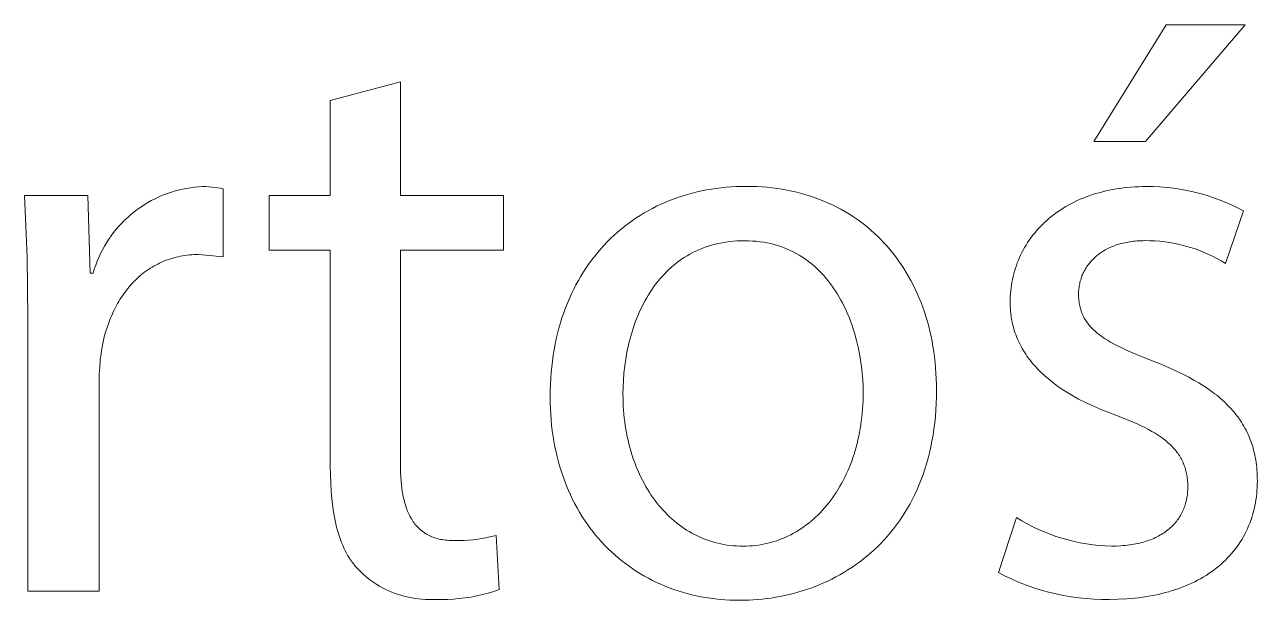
# Model space of a CAD drawing. Header units: millimetres. Extents: x 1422 to 6060, y -58 to 3182.
# Drawn here: x 4865 to 4935.1, y 19.3 to 51.9 of the extents above; entities that cross this region are included whole.
import ezdxf

# ---------------------------------------------------------------- set-up
doc = ezdxf.new("R2010")
doc.units = ezdxf.units.MM
doc.header["$MEASUREMENT"] = 0
doc.layers.add('Domyślny', color=7, linetype='Continuous', true_color=0x000000)

msp = doc.modelspace()

# ---------------------------------------------------------------- linework, layer by layer
at = {"layer": 'Domyślny', "color": 18, "lineweight": 15, "true_color": 0x000000}
for p, q in [((4925.76, 45.299), (4929.868, 51.939)), ((4934.362, 51.939), (4928.694, 45.299)), ((4929.868, 51.939), (4934.362, 51.939)), ((4882.361, 47.631), (4886.345, 48.696)), ((4886.345, 48.696), (4886.345, 42.241)), ((4882.361, 42.241), (4882.361, 47.631)), ((4928.694, 45.299), (4925.76, 45.299)), ((4874.881, 42.737), (4875.117, 42.751)), ((4875.117, 42.751), (4875.284, 42.747)), ((4875.284, 42.747), (4875.45, 42.738)), ((4905.144, 42.731), (4905.431, 42.747)), ((4905.431, 42.747), (4905.719, 42.757)), ((4905.719, 42.757), (4906.009, 42.76)), ((4906.009, 42.76), (4906.31, 42.756)), ((4906.31, 42.756), (4906.608, 42.746)), ((4906.608, 42.746), (4906.902, 42.729)), ((4928.309, 42.742), (4928.531, 42.748)), ((4928.531, 42.748), (4928.756, 42.751)), ((4928.756, 42.751), (4929.139, 42.746)), ((4929.139, 42.746), (4929.522, 42.729)), ((4865.137, 38.737), (4864.986, 42.241)), ((4864.986, 42.241), (4868.569, 42.241)), ((4868.569, 42.241), (4868.708, 37.84)), ((4872.187, 41.949), (4872.397, 42.057)), ((4872.397, 42.057), (4872.61, 42.158)), ((4872.61, 42.158), (4872.826, 42.251)), ((4872.826, 42.251), (4873.046, 42.336)), ((4873.046, 42.336), (4873.268, 42.414)), ((4873.268, 42.414), (4873.493, 42.484)), ((4873.493, 42.484), (4873.72, 42.546)), ((4873.72, 42.546), (4873.95, 42.6)), ((4873.95, 42.6), (4874.181, 42.647)), ((4874.181, 42.647), (4874.413, 42.685)), ((4874.413, 42.685), (4874.647, 42.715)), ((4874.647, 42.715), (4874.881, 42.737)), ((4875.45, 42.738), (4875.617, 42.723)), ((4875.617, 42.723), (4875.783, 42.703)), ((4875.783, 42.703), (4875.948, 42.678)), ((4875.948, 42.678), (4876.112, 42.648)), ((4876.112, 42.648), (4876.275, 42.612)), ((4876.275, 42.612), (4876.275, 38.766)), ((4878.886, 39.137), (4878.886, 42.241)), ((4878.886, 42.241), (4882.361, 42.241)), ((4886.345, 42.241), (4892.198, 42.241)), ((4892.198, 42.241), (4892.198, 39.137)), ((4901.648, 41.952), (4901.9, 42.049)), ((4901.9, 42.049), (4902.155, 42.139)), ((4902.155, 42.139), (4902.413, 42.224)), ((4902.413, 42.224), (4902.674, 42.303)), ((4902.674, 42.303), (4902.939, 42.375)), ((4902.939, 42.375), (4903.205, 42.441)), ((4903.205, 42.441), (4903.475, 42.502)), ((4903.475, 42.502), (4903.747, 42.555)), ((4903.747, 42.555), (4904.022, 42.603)), ((4904.022, 42.603), (4904.299, 42.645)), ((4904.299, 42.645), (4904.579, 42.68)), ((4904.579, 42.68), (4904.86, 42.708)), ((4904.86, 42.708), (4905.144, 42.731)), ((4906.902, 42.729), (4907.194, 42.706)), ((4907.194, 42.706), (4907.482, 42.675)), ((4907.482, 42.675), (4907.767, 42.638)), ((4907.767, 42.638), (4908.048, 42.595)), ((4908.048, 42.595), (4908.327, 42.545)), ((4908.327, 42.545), (4908.601, 42.488)), ((4908.601, 42.488), (4908.872, 42.426)), ((4908.872, 42.426), (4909.14, 42.357)), ((4909.14, 42.357), (4909.403, 42.281)), ((4909.403, 42.281), (4909.663, 42.2)), ((4909.663, 42.2), (4909.92, 42.112)), ((4909.92, 42.112), (4910.172, 42.019)), ((4924.984, 42.024), (4925.154, 42.096)), ((4925.154, 42.096), (4925.328, 42.164)), ((4925.328, 42.164), (4925.506, 42.228)), ((4925.506, 42.228), (4925.686, 42.29)), ((4925.686, 42.29), (4925.869, 42.347)), ((4925.869, 42.347), (4926.056, 42.401)), ((4926.056, 42.401), (4926.246, 42.452)), ((4926.246, 42.452), (4926.439, 42.498)), ((4926.439, 42.498), (4926.634, 42.541)), ((4926.634, 42.541), (4926.833, 42.58)), ((4926.833, 42.58), (4927.035, 42.616)), ((4927.035, 42.616), (4927.24, 42.647)), ((4927.24, 42.647), (4927.448, 42.674)), ((4927.448, 42.674), (4927.659, 42.697)), ((4927.659, 42.697), (4927.872, 42.716)), ((4927.872, 42.716), (4928.089, 42.731)), ((4928.089, 42.731), (4928.309, 42.742)), ((4929.522, 42.729), (4929.904, 42.698)), ((4929.904, 42.698), (4930.284, 42.655)), ((4930.284, 42.655), (4930.663, 42.6)), ((4930.663, 42.6), (4931.04, 42.531)), ((4931.04, 42.531), (4931.415, 42.45)), ((4931.415, 42.45), (4931.786, 42.356)), ((4931.786, 42.356), (4932.154, 42.25)), ((4932.154, 42.25), (4932.518, 42.132)), ((4932.518, 42.132), (4932.879, 42.001)), ((4871.203, 41.304), (4871.391, 41.447)), ((4871.391, 41.447), (4871.583, 41.583)), ((4871.583, 41.583), (4871.78, 41.712)), ((4871.78, 41.712), (4871.982, 41.834)), ((4871.982, 41.834), (4872.187, 41.949)), ((4900.205, 41.247), (4900.437, 41.379)), ((4900.437, 41.379), (4900.672, 41.506)), ((4900.672, 41.506), (4900.911, 41.626)), ((4900.911, 41.626), (4901.153, 41.741)), ((4901.153, 41.741), (4901.399, 41.849)), ((4901.399, 41.849), (4901.648, 41.952)), ((4910.172, 42.019), (4910.421, 41.919)), ((4910.421, 41.919), (4910.666, 41.813)), ((4910.666, 41.813), (4910.907, 41.702)), ((4910.907, 41.702), (4911.144, 41.584)), ((4911.144, 41.584), (4911.376, 41.461)), ((4911.376, 41.461), (4911.605, 41.332)), ((4923.736, 41.336), (4923.881, 41.432)), ((4923.881, 41.432), (4924.028, 41.526)), ((4924.028, 41.526), (4924.179, 41.617)), ((4924.179, 41.617), (4924.333, 41.705)), ((4924.333, 41.705), (4924.491, 41.789)), ((4924.491, 41.789), (4924.652, 41.871)), ((4924.652, 41.871), (4924.816, 41.949)), ((4924.816, 41.949), (4924.984, 42.024)), ((4932.879, 42.001), (4933.234, 41.859)), ((4933.234, 41.859), (4933.585, 41.704)), ((4934.269, 41.361), (4933.25, 38.38)), ((4933.585, 41.704), (4933.93, 41.538)), ((4933.93, 41.538), (4934.269, 41.361)), ((4870.345, 40.499), (4870.505, 40.672)), ((4870.505, 40.672), (4870.671, 40.839)), ((4870.671, 40.839), (4870.843, 41)), ((4870.843, 41), (4871.02, 41.155)), ((4871.02, 41.155), (4871.203, 41.304)), ((4899.104, 40.499), (4899.316, 40.66)), ((4899.316, 40.66), (4899.532, 40.815)), ((4899.532, 40.815), (4899.753, 40.965)), ((4899.753, 40.965), (4899.977, 41.109)), ((4899.977, 41.109), (4900.205, 41.247)), ((4911.605, 41.332), (4911.829, 41.198)), ((4911.829, 41.198), (4912.05, 41.058)), ((4912.05, 41.058), (4912.266, 40.912)), ((4912.266, 40.912), (4912.478, 40.761)), ((4912.478, 40.761), (4912.685, 40.604)), ((4922.824, 40.579), (4922.944, 40.695)), ((4922.944, 40.695), (4923.067, 40.809)), ((4923.067, 40.809), (4923.194, 40.92)), ((4923.194, 40.92), (4923.324, 41.028)), ((4923.324, 41.028), (4923.458, 41.133)), ((4923.458, 41.133), (4923.596, 41.236)), ((4923.596, 41.236), (4923.736, 41.336)), ((4869.767, 39.755), (4869.902, 39.949)), ((4869.902, 39.949), (4870.043, 40.137)), ((4870.043, 40.137), (4870.191, 40.321)), ((4870.191, 40.321), (4870.345, 40.499)), ((4898.297, 39.799), (4898.492, 39.982)), ((4898.492, 39.982), (4898.692, 40.16)), ((4898.692, 40.16), (4898.896, 40.332)), ((4898.896, 40.332), (4899.104, 40.499)), ((4912.685, 40.604), (4912.888, 40.442)), ((4912.888, 40.442), (4913.086, 40.275)), ((4913.086, 40.275), (4913.28, 40.102)), ((4913.28, 40.102), (4913.47, 39.925)), ((4922.182, 39.831), (4922.28, 39.962)), ((4922.28, 39.962), (4922.382, 40.09)), ((4922.382, 40.09), (4922.487, 40.216)), ((4922.487, 40.216), (4922.596, 40.339)), ((4922.596, 40.339), (4922.708, 40.46)), ((4922.708, 40.46), (4922.824, 40.579)), ((4869.404, 39.149), (4869.518, 39.355)), ((4869.518, 39.355), (4869.639, 39.558)), ((4869.639, 39.558), (4869.767, 39.755)), ((4897.738, 39.215), (4897.92, 39.415)), ((4897.92, 39.415), (4898.106, 39.61)), ((4898.106, 39.61), (4898.297, 39.799)), ((4903.669, 39.301), (4903.488, 39.233)), ((4903.854, 39.363), (4903.669, 39.301)), ((4904.043, 39.42), (4903.854, 39.363)), ((4904.235, 39.472), (4904.043, 39.42)), ((4904.432, 39.518), (4904.235, 39.472)), ((4904.632, 39.558), (4904.432, 39.518)), ((4904.836, 39.592), (4904.632, 39.558)), ((4905.044, 39.62), (4904.836, 39.592)), ((4905.256, 39.642), (4905.044, 39.62)), ((4905.472, 39.658), (4905.256, 39.642)), ((4905.692, 39.668), (4905.472, 39.658)), ((4905.916, 39.671), (4905.692, 39.668)), ((4906.14, 39.668), (4905.916, 39.671)), ((4906.361, 39.657), (4906.14, 39.668)), ((4906.577, 39.64), (4906.361, 39.657)), ((4906.788, 39.616), (4906.577, 39.64)), ((4906.996, 39.586), (4906.788, 39.616)), ((4907.199, 39.549), (4906.996, 39.586)), ((4907.398, 39.506), (4907.199, 39.549)), ((4907.593, 39.457), (4907.398, 39.506)), ((4907.784, 39.402), (4907.593, 39.457)), ((4907.971, 39.341), (4907.784, 39.402)), ((4908.154, 39.274), (4907.971, 39.341)), ((4908.332, 39.202), (4908.154, 39.274)), ((4913.47, 39.925), (4913.654, 39.742)), ((4913.654, 39.742), (4913.834, 39.554)), ((4913.834, 39.554), (4914.01, 39.361)), ((4914.01, 39.361), (4914.18, 39.162)), ((4921.749, 39.146), (4921.828, 39.287)), ((4921.828, 39.287), (4921.911, 39.426)), ((4921.911, 39.426), (4921.998, 39.563)), ((4921.998, 39.563), (4922.088, 39.698)), ((4922.088, 39.698), (4922.182, 39.831)), ((4926.642, 39.268), (4926.564, 39.231)), ((4926.722, 39.305), (4926.642, 39.268)), ((4926.804, 39.34), (4926.722, 39.305)), ((4926.887, 39.373), (4926.804, 39.34)), ((4926.972, 39.404), (4926.887, 39.373)), ((4927.058, 39.435), (4926.972, 39.404)), ((4927.147, 39.463), (4927.058, 39.435)), ((4927.236, 39.49), (4927.147, 39.463)), ((4927.328, 39.515), (4927.236, 39.49)), ((4927.421, 39.538), (4927.328, 39.515)), ((4927.516, 39.56), (4927.421, 39.538)), ((4927.612, 39.58), (4927.516, 39.56)), ((4927.71, 39.598), (4927.612, 39.58)), ((4927.81, 39.615), (4927.71, 39.598)), ((4927.911, 39.629), (4927.81, 39.615)), ((4928.014, 39.642), (4927.911, 39.629)), ((4928.118, 39.653), (4928.014, 39.642)), ((4928.224, 39.662), (4928.118, 39.653)), ((4928.332, 39.668), (4928.224, 39.662)), ((4928.441, 39.673), (4928.332, 39.668)), ((4928.551, 39.676), (4928.441, 39.673)), ((4928.663, 39.678), (4928.551, 39.676)), ((4928.948, 39.674), (4928.663, 39.678)), ((4929.231, 39.662), (4928.948, 39.674)), ((4929.515, 39.64), (4929.231, 39.662)), ((4929.797, 39.609), (4929.515, 39.64)), ((4930.078, 39.568), (4929.797, 39.609)), ((4930.358, 39.518), (4930.078, 39.568)), ((4930.636, 39.459), (4930.358, 39.518)), ((4930.912, 39.391), (4930.636, 39.459)), ((4931.185, 39.314), (4930.912, 39.391)), ((4931.456, 39.227), (4931.185, 39.314)), ((4865.171, 35.23), (4865.137, 38.737)), ((4869.107, 38.508), (4869.199, 38.725)), ((4869.199, 38.725), (4869.298, 38.939)), ((4869.298, 38.939), (4869.404, 39.149)), ((4872.998, 38.55), (4872.884, 38.504)), ((4873.114, 38.592), (4872.998, 38.55)), ((4873.231, 38.633), (4873.114, 38.592)), ((4873.35, 38.67), (4873.231, 38.633)), ((4873.47, 38.705), (4873.35, 38.67)), ((4873.592, 38.736), (4873.47, 38.705)), ((4873.715, 38.765), (4873.592, 38.736)), ((4873.839, 38.791), (4873.715, 38.765)), ((4873.965, 38.814), (4873.839, 38.791)), ((4874.093, 38.834), (4873.965, 38.814)), ((4874.221, 38.851), (4874.093, 38.834)), ((4874.351, 38.865), (4874.221, 38.851)), ((4874.483, 38.876), (4874.351, 38.865)), ((4874.616, 38.884), (4874.483, 38.876)), ((4874.75, 38.888), (4874.616, 38.884)), ((4874.885, 38.89), (4874.75, 38.888)), ((4876.275, 38.766), (4874.885, 38.89)), ((4882.361, 39.137), (4878.886, 39.137)), ((4882.361, 26.875), (4882.361, 39.137)), ((4892.198, 39.137), (4886.345, 39.137)), ((4886.345, 39.137), (4886.345, 27.014)), ((4897.059, 38.36), (4897.222, 38.582)), ((4897.222, 38.582), (4897.389, 38.798)), ((4897.389, 38.798), (4897.561, 39.009)), ((4897.561, 39.009), (4897.738, 39.215)), ((4902.327, 38.617), (4902.176, 38.51)), ((4902.482, 38.719), (4902.327, 38.617)), ((4902.64, 38.817), (4902.482, 38.719)), ((4902.802, 38.91), (4902.64, 38.817)), ((4902.968, 38.998), (4902.802, 38.91)), ((4903.138, 39.081), (4902.968, 38.998)), ((4903.311, 39.16), (4903.138, 39.081)), ((4903.488, 39.233), (4903.311, 39.16)), ((4908.507, 39.124), (4908.332, 39.202)), ((4908.678, 39.041), (4908.507, 39.124)), ((4908.844, 38.952), (4908.678, 39.041)), ((4909.007, 38.859), (4908.844, 38.952)), ((4909.166, 38.761), (4909.007, 38.859)), ((4909.321, 38.658), (4909.166, 38.761)), ((4909.472, 38.55), (4909.321, 38.658)), ((4909.62, 38.438), (4909.472, 38.55)), ((4914.18, 39.162), (4914.346, 38.96)), ((4914.346, 38.96), (4914.507, 38.752)), ((4914.507, 38.752), (4914.663, 38.539)), ((4914.663, 38.539), (4914.814, 38.322)), ((4921.412, 38.413), (4921.472, 38.563)), ((4921.472, 38.563), (4921.535, 38.711)), ((4921.535, 38.711), (4921.603, 38.858)), ((4921.603, 38.858), (4921.674, 39.003)), ((4921.674, 39.003), (4921.749, 39.146)), ((4925.65, 38.559), (4925.598, 38.502)), ((4925.704, 38.615), (4925.65, 38.559)), ((4925.759, 38.67), (4925.704, 38.615)), ((4925.817, 38.723), (4925.759, 38.67)), ((4925.876, 38.776), (4925.817, 38.723)), ((4925.937, 38.827), (4925.876, 38.776)), ((4926, 38.877), (4925.937, 38.827)), ((4926.064, 38.926), (4926, 38.877)), ((4926.13, 38.974), (4926.064, 38.926)), ((4926.198, 39.02), (4926.13, 38.974)), ((4926.268, 39.065), (4926.198, 39.02)), ((4926.339, 39.108), (4926.268, 39.065)), ((4926.413, 39.151), (4926.339, 39.108)), ((4926.487, 39.191), (4926.413, 39.151)), ((4926.564, 39.231), (4926.487, 39.191)), ((4931.723, 39.132), (4931.456, 39.227)), ((4931.988, 39.028), (4931.723, 39.132)), ((4932.248, 38.915), (4931.988, 39.028)), ((4932.505, 38.794), (4932.248, 38.915)), ((4932.758, 38.664), (4932.505, 38.794)), ((4933.006, 38.526), (4932.758, 38.664)), ((4868.708, 37.84), (4868.878, 37.84)), ((4868.878, 37.84), (4868.946, 38.065)), ((4868.946, 38.065), (4869.023, 38.288)), ((4869.023, 38.288), (4869.107, 38.508)), ((4871.825, 37.902), (4871.728, 37.828)), ((4871.924, 37.974), (4871.825, 37.902)), ((4872.024, 38.043), (4871.924, 37.974)), ((4872.126, 38.11), (4872.024, 38.043)), ((4872.23, 38.174), (4872.126, 38.11)), ((4872.335, 38.235), (4872.23, 38.174)), ((4872.442, 38.294), (4872.335, 38.235)), ((4872.55, 38.351), (4872.442, 38.294)), ((4872.66, 38.404), (4872.55, 38.351)), ((4872.771, 38.455), (4872.66, 38.404)), ((4872.884, 38.504), (4872.771, 38.455)), ((4896.603, 37.663), (4896.75, 37.901)), ((4896.75, 37.901), (4896.902, 38.133)), ((4896.902, 38.133), (4897.059, 38.36)), ((4901.477, 37.912), (4901.348, 37.78)), ((4901.61, 38.039), (4901.477, 37.912)), ((4901.746, 38.163), (4901.61, 38.039)), ((4901.886, 38.283), (4901.746, 38.163)), ((4902.029, 38.398), (4901.886, 38.283)), ((4902.176, 38.51), (4902.029, 38.398)), ((4909.763, 38.321), (4909.62, 38.438)), ((4909.903, 38.2), (4909.763, 38.321)), ((4910.038, 38.075), (4909.903, 38.2)), ((4910.171, 37.946), (4910.038, 38.075)), ((4910.299, 37.814), (4910.171, 37.946)), ((4914.814, 38.322), (4914.96, 38.1)), ((4914.96, 38.1), (4915.1, 37.873)), ((4915.1, 37.873), (4915.236, 37.642)), ((4921.214, 37.795), (4921.257, 37.952)), ((4921.257, 37.952), (4921.305, 38.107)), ((4921.305, 38.107), (4921.357, 38.261)), ((4921.357, 38.261), (4921.412, 38.413)), ((4925.177, 37.875), (4925.145, 37.808)), ((4925.211, 37.942), (4925.177, 37.875)), ((4925.247, 38.008), (4925.211, 37.942)), ((4925.284, 38.073), (4925.247, 38.008)), ((4925.323, 38.137), (4925.284, 38.073)), ((4925.365, 38.2), (4925.323, 38.137)), ((4925.408, 38.263), (4925.365, 38.2)), ((4925.452, 38.324), (4925.408, 38.263)), ((4925.499, 38.384), (4925.452, 38.324)), ((4925.548, 38.444), (4925.499, 38.384)), ((4925.598, 38.502), (4925.548, 38.444)), ((4933.25, 38.38), (4933.006, 38.526)), ((4871.011, 37.152), (4870.929, 37.058)), ((4871.095, 37.245), (4871.011, 37.152)), ((4871.18, 37.335), (4871.095, 37.245)), ((4871.268, 37.423), (4871.18, 37.335)), ((4871.356, 37.509), (4871.268, 37.423)), ((4871.447, 37.592), (4871.356, 37.509)), ((4871.539, 37.673), (4871.447, 37.592)), ((4871.633, 37.752), (4871.539, 37.673)), ((4871.728, 37.828), (4871.633, 37.752)), ((4896.195, 36.919), (4896.325, 37.172)), ((4896.325, 37.172), (4896.461, 37.42)), ((4896.461, 37.42), (4896.603, 37.663)), ((4900.868, 37.217), (4900.757, 37.067)), ((4900.983, 37.363), (4900.868, 37.217)), ((4901.101, 37.505), (4900.983, 37.363)), ((4901.223, 37.644), (4901.101, 37.505)), ((4901.348, 37.78), (4901.223, 37.644)), ((4910.424, 37.677), (4910.299, 37.814)), ((4910.545, 37.537), (4910.424, 37.677)), ((4910.662, 37.393), (4910.545, 37.537)), ((4910.776, 37.247), (4910.662, 37.393)), ((4910.886, 37.097), (4910.776, 37.247)), ((4915.236, 37.642), (4915.367, 37.406)), ((4915.367, 37.406), (4915.492, 37.166)), ((4915.492, 37.166), (4915.612, 36.921)), ((4921.057, 36.991), (4921.08, 37.154)), ((4921.08, 37.154), (4921.107, 37.316)), ((4921.107, 37.316), (4921.139, 37.477)), ((4921.139, 37.477), (4921.174, 37.637)), ((4921.174, 37.637), (4921.214, 37.795)), ((4924.944, 37.167), (4924.931, 37.092)), ((4924.958, 37.24), (4924.944, 37.167)), ((4924.975, 37.314), (4924.958, 37.24)), ((4924.994, 37.386), (4924.975, 37.314)), ((4925.014, 37.458), (4924.994, 37.386)), ((4925.037, 37.53), (4925.014, 37.458)), ((4925.061, 37.6), (4925.037, 37.53)), ((4925.087, 37.67), (4925.061, 37.6)), ((4925.115, 37.739), (4925.087, 37.67)), ((4925.145, 37.808), (4925.115, 37.739)), ((4870.475, 36.446), (4870.405, 36.337)), ((4870.546, 36.553), (4870.475, 36.446)), ((4870.619, 36.658), (4870.546, 36.553)), ((4870.694, 36.761), (4870.619, 36.658)), ((4870.771, 36.862), (4870.694, 36.761)), ((4870.849, 36.961), (4870.771, 36.862)), ((4870.929, 37.058), (4870.849, 36.961)), ((4895.95, 36.397), (4896.069, 36.66)), ((4896.069, 36.66), (4896.195, 36.919)), ((4900.349, 36.439), (4900.255, 36.274)), ((4900.446, 36.6), (4900.349, 36.439)), ((4900.546, 36.759), (4900.446, 36.6)), ((4900.65, 36.915), (4900.546, 36.759)), ((4900.757, 37.067), (4900.65, 36.915)), ((4910.992, 36.943), (4910.886, 37.097)), ((4911.095, 36.787), (4910.992, 36.943)), ((4911.195, 36.629), (4911.095, 36.787)), ((4911.29, 36.467), (4911.195, 36.629)), ((4911.383, 36.303), (4911.29, 36.467)), ((4915.612, 36.921), (4915.726, 36.672)), ((4915.726, 36.672), (4915.835, 36.419)), ((4921.006, 36.325), (4921.012, 36.493)), ((4921.012, 36.493), (4921.023, 36.66)), ((4921.023, 36.66), (4921.038, 36.826)), ((4921.038, 36.826), (4921.057, 36.991)), ((4924.896, 36.713), (4924.895, 36.635)), ((4924.895, 36.635), (4924.896, 36.548)), ((4924.899, 36.789), (4924.896, 36.713)), ((4924.896, 36.548), (4924.899, 36.463)), ((4924.904, 36.866), (4924.899, 36.789)), ((4924.899, 36.463), (4924.904, 36.379)), ((4924.911, 36.942), (4924.904, 36.866)), ((4924.92, 37.017), (4924.911, 36.942)), ((4924.931, 37.092), (4924.92, 37.017)), ((4870.086, 35.763), (4870.027, 35.642)), ((4870.146, 35.881), (4870.086, 35.763)), ((4870.208, 35.998), (4870.146, 35.881)), ((4870.272, 36.113), (4870.208, 35.998)), ((4870.338, 36.226), (4870.272, 36.113)), ((4870.405, 36.337), (4870.338, 36.226)), ((4895.626, 35.575), (4895.728, 35.854)), ((4895.728, 35.854), (4895.836, 36.128)), ((4895.836, 36.128), (4895.95, 36.397)), ((4899.996, 35.765), (4899.916, 35.59)), ((4900.079, 35.937), (4899.996, 35.765)), ((4900.165, 36.107), (4900.079, 35.937)), ((4900.255, 36.274), (4900.165, 36.107)), ((4911.472, 36.137), (4911.383, 36.303)), ((4911.557, 35.968), (4911.472, 36.137)), ((4911.639, 35.797), (4911.557, 35.968)), ((4911.718, 35.625), (4911.639, 35.797)), ((4915.835, 36.419), (4915.939, 36.161)), ((4915.939, 36.161), (4916.037, 35.9)), ((4916.037, 35.9), (4916.13, 35.634)), ((4921.004, 36.157), (4921.006, 36.325)), ((4921.005, 36.031), (4921.004, 36.157)), ((4921.009, 35.906), (4921.005, 36.031)), ((4921.016, 35.782), (4921.009, 35.906)), ((4921.026, 35.658), (4921.016, 35.782)), ((4924.904, 36.379), (4924.911, 36.297)), ((4924.911, 36.297), (4924.92, 36.216)), ((4924.92, 36.216), (4924.931, 36.136)), ((4924.931, 36.136), (4924.944, 36.058)), ((4924.944, 36.058), (4924.959, 35.98)), ((4924.959, 35.98), (4924.977, 35.905)), ((4924.977, 35.905), (4924.996, 35.83)), ((4924.996, 35.83), (4925.017, 35.757)), ((4925.017, 35.757), (4925.04, 35.685)), ((4865.171, 19.772), (4865.171, 35.23)), ((4869.813, 35.143), (4869.765, 35.015)), ((4869.864, 35.271), (4869.813, 35.143)), ((4869.916, 35.396), (4869.864, 35.271)), ((4869.971, 35.52), (4869.916, 35.396)), ((4870.027, 35.642), (4869.971, 35.52)), ((4895.44, 35.002), (4895.53, 35.291)), ((4895.53, 35.291), (4895.626, 35.575)), ((4899.698, 35.053), (4899.632, 34.87)), ((4899.767, 35.234), (4899.698, 35.053)), ((4899.84, 35.414), (4899.767, 35.234)), ((4899.916, 35.59), (4899.84, 35.414)), ((4911.793, 35.45), (4911.718, 35.625)), ((4911.865, 35.274), (4911.793, 35.45)), ((4911.934, 35.096), (4911.865, 35.274)), ((4911.999, 34.917), (4911.934, 35.096)), ((4916.13, 35.634), (4916.217, 35.364)), ((4916.217, 35.364), (4916.299, 35.09)), ((4916.299, 35.09), (4916.374, 34.812)), ((4921.039, 35.535), (4921.026, 35.658)), ((4921.054, 35.413), (4921.039, 35.535)), ((4921.072, 35.291), (4921.054, 35.413)), ((4921.093, 35.171), (4921.072, 35.291)), ((4921.117, 35.05), (4921.093, 35.171)), ((4921.144, 34.931), (4921.117, 35.05)), ((4925.04, 35.685), (4925.065, 35.614)), ((4925.065, 35.614), (4925.093, 35.544)), ((4925.093, 35.544), (4925.122, 35.475)), ((4925.122, 35.475), (4925.153, 35.407)), ((4925.153, 35.407), (4925.187, 35.341)), ((4925.187, 35.341), (4925.222, 35.275)), ((4925.222, 35.275), (4925.26, 35.21)), ((4925.26, 35.21), (4925.3, 35.147)), ((4925.3, 35.147), (4925.341, 35.084)), ((4925.341, 35.084), (4925.385, 35.022)), ((4869.589, 34.483), (4869.514, 34.207)), ((4869.673, 34.752), (4869.589, 34.483)), ((4869.765, 35.015), (4869.673, 34.752)), ((4895.207, 34.106), (4895.278, 34.41)), ((4895.278, 34.41), (4895.356, 34.709)), ((4895.356, 34.709), (4895.44, 35.002)), ((4899.51, 34.499), (4899.454, 34.31)), ((4899.569, 34.685), (4899.51, 34.499)), ((4899.632, 34.87), (4899.569, 34.685)), ((4912.061, 34.736), (4911.999, 34.917)), ((4912.12, 34.554), (4912.061, 34.736)), ((4912.175, 34.372), (4912.12, 34.554)), ((4912.277, 34.003), (4912.175, 34.372)), ((4916.374, 34.812), (4916.444, 34.531)), ((4916.444, 34.531), (4916.508, 34.245)), ((4921.173, 34.813), (4921.144, 34.931)), ((4921.206, 34.695), (4921.173, 34.813)), ((4921.241, 34.578), (4921.206, 34.695)), ((4921.279, 34.461), (4921.241, 34.578)), ((4921.32, 34.346), (4921.279, 34.461)), ((4921.364, 34.231), (4921.32, 34.346)), ((4925.385, 35.022), (4925.431, 34.961)), ((4925.431, 34.961), (4925.479, 34.9)), ((4925.479, 34.9), (4925.529, 34.841)), ((4925.529, 34.841), (4925.582, 34.782)), ((4925.582, 34.782), (4925.636, 34.724)), ((4925.636, 34.724), (4925.693, 34.667)), ((4925.693, 34.667), (4925.751, 34.61)), ((4925.751, 34.61), (4925.812, 34.554)), ((4925.812, 34.554), (4925.875, 34.499)), ((4925.875, 34.499), (4925.94, 34.444)), ((4925.94, 34.444), (4926.007, 34.39)), ((4926.007, 34.39), (4926.076, 34.336)), ((4926.076, 34.336), (4926.148, 34.283)), ((4869.387, 33.639), (4869.332, 33.262)), ((4869.447, 33.926), (4869.387, 33.639)), ((4869.514, 34.207), (4869.447, 33.926)), ((4895.083, 33.484), (4895.142, 33.798)), ((4895.142, 33.798), (4895.207, 34.106)), ((4899.306, 33.737), (4899.223, 33.348)), ((4899.352, 33.929), (4899.306, 33.737)), ((4899.401, 34.121), (4899.352, 33.929)), ((4899.454, 34.31), (4899.401, 34.121)), ((4912.366, 33.632), (4912.277, 34.003)), ((4916.508, 34.245), (4916.567, 33.956)), ((4916.567, 33.956), (4916.619, 33.663)), ((4916.619, 33.663), (4916.665, 33.367)), ((4921.41, 34.117), (4921.364, 34.231)), ((4921.46, 34.003), (4921.41, 34.117)), ((4921.512, 33.891), (4921.46, 34.003)), ((4921.568, 33.779), (4921.512, 33.891)), ((4921.626, 33.669), (4921.568, 33.779)), ((4921.687, 33.559), (4921.626, 33.669)), ((4926.148, 34.283), (4926.221, 34.231)), ((4926.221, 34.231), (4926.375, 34.126)), ((4926.375, 34.126), (4926.537, 34.024)), ((4926.537, 34.024), (4926.708, 33.922)), ((4926.708, 33.922), (4926.888, 33.822)), ((4926.888, 33.822), (4927.076, 33.722)), ((4927.076, 33.722), (4927.273, 33.623)), ((4869.332, 33.262), (4869.287, 32.883)), ((4894.986, 32.843), (4895.031, 33.166)), ((4895.031, 33.166), (4895.083, 33.484)), ((4899.154, 32.955), (4899.097, 32.56)), ((4899.223, 33.348), (4899.154, 32.955)), ((4912.442, 33.26), (4912.366, 33.632)), ((4912.506, 32.887), (4912.442, 33.26)), ((4916.665, 33.367), (4916.706, 33.066)), ((4916.706, 33.066), (4916.74, 32.763)), ((4921.751, 33.45), (4921.687, 33.559)), ((4921.818, 33.341), (4921.751, 33.45)), ((4921.888, 33.234), (4921.818, 33.341)), ((4921.961, 33.127), (4921.888, 33.234)), ((4922.037, 33.021), (4921.961, 33.127)), ((4922.115, 32.917), (4922.037, 33.021)), ((4927.273, 33.623), (4927.694, 33.426)), ((4927.694, 33.426), (4928.151, 33.227)), ((4928.151, 33.227), (4929.173, 32.821)), ((4869.253, 32.502), (4869.23, 32.121)), ((4869.287, 32.883), (4869.253, 32.502)), ((4894.916, 32.183), (4894.948, 32.516)), ((4894.948, 32.516), (4894.986, 32.843)), ((4899.097, 32.56), (4899.054, 32.161)), ((4912.558, 32.515), (4912.506, 32.887)), ((4912.598, 32.145), (4912.558, 32.515)), ((4916.74, 32.763), (4916.768, 32.456)), ((4916.768, 32.456), (4916.79, 32.145)), ((4922.197, 32.813), (4922.115, 32.917)), ((4922.281, 32.71), (4922.197, 32.813)), ((4922.369, 32.607), (4922.281, 32.71)), ((4922.459, 32.506), (4922.369, 32.607)), ((4922.553, 32.406), (4922.459, 32.506)), ((4922.649, 32.306), (4922.553, 32.406)), ((4922.748, 32.208), (4922.649, 32.306)), ((4929.173, 32.821), (4929.532, 32.679)), ((4929.532, 32.679), (4929.88, 32.535)), ((4929.88, 32.535), (4930.217, 32.387)), ((4930.217, 32.387), (4930.543, 32.236)), ((4930.543, 32.236), (4930.858, 32.082)), ((4869.23, 32.121), (4869.218, 31.74)), ((4869.218, 31.74), (4869.218, 19.772)), ((4894.873, 31.504), (4894.891, 31.846)), ((4894.891, 31.846), (4894.916, 32.183)), ((4899.022, 31.762), (4899.004, 31.362)), ((4899.054, 32.161), (4899.022, 31.762)), ((4912.627, 31.777), (4912.598, 32.145)), ((4912.644, 31.413), (4912.627, 31.777)), ((4916.79, 32.145), (4916.806, 31.831)), ((4916.806, 31.831), (4916.816, 31.514)), ((4922.851, 32.11), (4922.748, 32.208)), ((4922.956, 32.014), (4922.851, 32.11)), ((4923.064, 31.918), (4922.956, 32.014)), ((4923.176, 31.824), (4923.064, 31.918)), ((4923.29, 31.73), (4923.176, 31.824)), ((4923.407, 31.637), (4923.29, 31.73)), ((4923.528, 31.545), (4923.407, 31.637)), ((4923.777, 31.365), (4923.528, 31.545)), ((4930.858, 32.082), (4931.161, 31.925)), ((4931.161, 31.925), (4931.453, 31.764)), ((4931.453, 31.764), (4931.734, 31.599)), ((4931.734, 31.599), (4932.004, 31.43)), ((4894.859, 30.807), (4894.863, 31.158)), ((4894.863, 31.158), (4894.873, 31.504)), ((4899.004, 31.362), (4898.998, 30.962)), ((4898.998, 30.962), (4899, 30.732)), ((4912.649, 31.054), (4912.644, 31.413)), ((4912.647, 30.818), (4912.649, 31.054)), ((4916.819, 31.193), (4916.815, 30.807)), ((4916.816, 31.514), (4916.819, 31.193)), ((4924.039, 31.188), (4923.777, 31.365)), ((4924.313, 31.016), (4924.039, 31.188)), ((4924.6, 30.848), (4924.313, 31.016)), ((4924.898, 30.684), (4924.6, 30.848)), ((4932.004, 31.43), (4932.262, 31.257)), ((4932.262, 31.257), (4932.509, 31.079)), ((4932.509, 31.079), (4932.628, 30.989)), ((4932.628, 30.989), (4932.745, 30.897)), ((4932.745, 30.897), (4932.859, 30.804)), ((4894.862, 30.477), (4894.859, 30.807)), ((4894.873, 30.15), (4894.862, 30.477)), ((4894.89, 29.828), (4894.873, 30.15)), ((4899, 30.732), (4899.006, 30.505)), ((4899.006, 30.505), (4899.016, 30.279)), ((4899.016, 30.279), (4899.03, 30.055)), ((4912.615, 30.121), (4912.63, 30.351)), ((4912.63, 30.351), (4912.641, 30.584)), ((4912.641, 30.584), (4912.647, 30.818)), ((4916.802, 30.428), (4916.781, 30.056)), ((4916.815, 30.807), (4916.802, 30.428)), ((4925.209, 30.525), (4924.898, 30.684)), ((4925.532, 30.37), (4925.209, 30.525)), ((4925.868, 30.219), (4925.532, 30.37)), ((4926.216, 30.073), (4925.868, 30.219)), ((4932.859, 30.804), (4932.969, 30.71)), ((4932.969, 30.71), (4933.077, 30.615)), ((4933.077, 30.615), (4933.182, 30.519)), ((4933.182, 30.519), (4933.285, 30.421)), ((4933.285, 30.421), (4933.384, 30.322)), ((4933.384, 30.322), (4933.481, 30.222)), ((4933.481, 30.222), (4933.574, 30.12)), ((4894.913, 29.509), (4894.89, 29.828)), ((4894.943, 29.195), (4894.913, 29.509)), ((4899.03, 30.055), (4899.049, 29.834)), ((4899.049, 29.834), (4899.071, 29.614)), ((4899.071, 29.614), (4899.097, 29.396)), ((4912.515, 29.225), (4912.546, 29.446)), ((4912.546, 29.446), (4912.573, 29.668)), ((4912.573, 29.668), (4912.596, 29.894)), ((4912.596, 29.894), (4912.615, 30.121)), ((4916.753, 29.69), (4916.716, 29.331)), ((4916.781, 30.056), (4916.753, 29.69)), ((4926.576, 29.931), (4926.216, 30.073)), ((4926.949, 29.794), (4926.576, 29.931)), ((4927.492, 29.586), (4926.949, 29.794)), ((4927.992, 29.377), (4927.492, 29.586)), ((4933.574, 30.12), (4933.665, 30.017)), ((4933.665, 30.017), (4933.753, 29.913)), ((4933.753, 29.913), (4933.838, 29.807)), ((4933.838, 29.807), (4933.921, 29.7)), ((4933.921, 29.7), (4934, 29.592)), ((4934, 29.592), (4934.077, 29.482)), ((4934.077, 29.482), (4934.15, 29.37)), ((4894.98, 28.884), (4894.943, 29.195)), ((4895.023, 28.578), (4894.98, 28.884)), ((4899.097, 29.396), (4899.127, 29.181)), ((4899.127, 29.181), (4899.161, 28.967)), ((4899.161, 28.967), (4899.198, 28.756)), ((4899.198, 28.756), (4899.24, 28.548)), ((4912.399, 28.578), (4912.442, 28.791)), ((4912.442, 28.791), (4912.481, 29.007)), ((4912.481, 29.007), (4912.515, 29.225)), ((4916.672, 28.979), (4916.62, 28.634)), ((4916.716, 29.331), (4916.672, 28.979)), ((4928.227, 29.273), (4927.992, 29.377)), ((4928.451, 29.167), (4928.227, 29.273)), ((4928.665, 29.061), (4928.451, 29.167)), ((4928.869, 28.954), (4928.665, 29.061)), ((4929.063, 28.846), (4928.869, 28.954)), ((4929.247, 28.737), (4929.063, 28.846)), ((4929.422, 28.626), (4929.247, 28.737)), ((4934.15, 29.37), (4934.221, 29.257)), ((4934.221, 29.257), (4934.289, 29.143)), ((4934.289, 29.143), (4934.354, 29.027)), ((4934.354, 29.027), (4934.417, 28.909)), ((4934.417, 28.909), (4934.476, 28.79)), ((4934.476, 28.79), (4934.533, 28.669)), ((4895.073, 28.276), (4895.023, 28.578)), ((4895.128, 27.978), (4895.073, 28.276)), ((4899.24, 28.548), (4899.285, 28.341)), ((4899.285, 28.341), (4899.334, 28.137)), ((4899.334, 28.137), (4899.386, 27.936)), ((4912.249, 27.955), (4912.303, 28.16)), ((4912.303, 28.16), (4912.353, 28.368)), ((4912.353, 28.368), (4912.399, 28.578)), ((4916.561, 28.295), (4916.494, 27.963)), ((4916.62, 28.634), (4916.561, 28.295)), ((4929.587, 28.514), (4929.422, 28.626)), ((4929.666, 28.457), (4929.587, 28.514)), ((4929.743, 28.4), (4929.666, 28.457)), ((4929.817, 28.342), (4929.743, 28.4)), ((4929.89, 28.284), (4929.817, 28.342)), ((4929.959, 28.225), (4929.89, 28.284)), ((4930.027, 28.166), (4929.959, 28.225)), ((4930.092, 28.106), (4930.027, 28.166)), ((4930.156, 28.045), (4930.092, 28.106)), ((4930.217, 27.984), (4930.156, 28.045)), ((4934.533, 28.669), (4934.586, 28.547)), ((4934.586, 28.547), (4934.637, 28.423)), ((4934.637, 28.423), (4934.685, 28.297)), ((4934.685, 28.297), (4934.73, 28.17)), ((4934.73, 28.17), (4934.772, 28.041)), ((4934.772, 28.041), (4934.811, 27.91)), ((4895.19, 27.684), (4895.128, 27.978)), ((4895.258, 27.394), (4895.19, 27.684)), ((4895.332, 27.109), (4895.258, 27.394)), ((4899.386, 27.936), (4899.442, 27.737)), ((4899.442, 27.737), (4899.502, 27.541)), ((4899.502, 27.541), (4899.565, 27.347)), ((4899.565, 27.347), (4899.631, 27.157)), ((4911.997, 27.164), (4912.065, 27.358)), ((4912.065, 27.358), (4912.13, 27.554)), ((4912.13, 27.554), (4912.191, 27.753)), ((4912.191, 27.753), (4912.249, 27.955)), ((4916.42, 27.637), (4916.339, 27.319)), ((4916.494, 27.963), (4916.42, 27.637)), ((4930.275, 27.922), (4930.217, 27.984)), ((4930.332, 27.86), (4930.275, 27.922)), ((4930.386, 27.797), (4930.332, 27.86)), ((4930.439, 27.733), (4930.386, 27.797)), ((4930.489, 27.669), (4930.439, 27.733)), ((4930.537, 27.603), (4930.489, 27.669)), ((4930.583, 27.537), (4930.537, 27.603)), ((4930.627, 27.471), (4930.583, 27.537)), ((4930.669, 27.403), (4930.627, 27.471)), ((4930.709, 27.335), (4930.669, 27.403)), ((4930.746, 27.265), (4930.709, 27.335)), ((4934.811, 27.91), (4934.847, 27.777)), ((4934.847, 27.777), (4934.881, 27.643)), ((4934.881, 27.643), (4934.911, 27.507)), ((4934.911, 27.507), (4934.939, 27.369)), ((4934.939, 27.369), (4934.964, 27.229)), ((4882.366, 26.388), (4882.361, 26.875)), ((4886.345, 27.014), (4886.348, 26.757)), ((4886.348, 26.757), (4886.355, 26.507)), ((4895.412, 26.828), (4895.332, 27.109)), ((4895.498, 26.552), (4895.412, 26.828)), ((4899.631, 27.157), (4899.702, 26.968)), ((4899.702, 26.968), (4899.775, 26.783)), ((4899.775, 26.783), (4899.852, 26.601)), ((4911.771, 26.602), (4911.85, 26.786)), ((4911.85, 26.786), (4911.925, 26.973)), ((4911.925, 26.973), (4911.997, 27.164)), ((4916.157, 26.701), (4916.056, 26.402)), ((4916.251, 27.006), (4916.157, 26.701)), ((4916.339, 27.319), (4916.251, 27.006)), ((4930.782, 27.195), (4930.746, 27.265)), ((4930.816, 27.124), (4930.782, 27.195)), ((4930.848, 27.052), (4930.816, 27.124)), ((4930.878, 26.98), (4930.848, 27.052)), ((4930.906, 26.906), (4930.878, 26.98)), ((4930.932, 26.831), (4930.906, 26.906)), ((4930.956, 26.755), (4930.932, 26.831)), ((4930.978, 26.679), (4930.956, 26.755)), ((4930.998, 26.601), (4930.978, 26.679)), ((4934.964, 27.229), (4934.985, 27.087)), ((4934.985, 27.087), (4935.004, 26.944)), ((4935.004, 26.944), (4935.02, 26.798)), ((4935.02, 26.798), (4935.033, 26.651)), ((4935.033, 26.651), (4935.044, 26.501)), ((4882.382, 25.915), (4882.366, 26.388)), ((4886.355, 26.507), (4886.367, 26.264)), ((4886.367, 26.264), (4886.384, 26.028)), ((4886.384, 26.028), (4886.407, 25.8)), ((4895.59, 26.279), (4895.498, 26.552)), ((4895.688, 26.012), (4895.59, 26.279)), ((4895.791, 25.749), (4895.688, 26.012)), ((4899.852, 26.601), (4899.932, 26.422)), ((4899.932, 26.422), (4900.016, 26.245)), ((4900.016, 26.245), (4900.103, 26.072)), ((4900.103, 26.072), (4900.193, 25.902)), ((4911.424, 25.896), (4911.516, 26.068)), ((4911.516, 26.068), (4911.604, 26.242)), ((4911.604, 26.242), (4911.689, 26.42)), ((4911.689, 26.42), (4911.771, 26.602)), ((4915.948, 26.109), (4915.834, 25.823)), ((4916.056, 26.402), (4915.948, 26.109)), ((4931.017, 26.522), (4930.998, 26.601)), ((4931.034, 26.442), (4931.017, 26.522)), ((4931.048, 26.361), (4931.034, 26.442)), ((4931.061, 26.279), (4931.048, 26.361)), ((4931.073, 26.196), (4931.061, 26.279)), ((4931.082, 26.111), (4931.073, 26.196)), ((4931.09, 26.026), (4931.082, 26.111)), ((4931.096, 25.939), (4931.09, 26.026)), ((4931.1, 25.851), (4931.096, 25.939)), ((4935.044, 26.501), (4935.051, 26.35)), ((4935.051, 26.35), (4935.055, 26.197)), ((4935.055, 26.197), (4935.057, 26.041)), ((4935.057, 26.041), (4935.055, 25.857)), ((4882.408, 25.458), (4882.382, 25.915)), ((4882.446, 25.016), (4882.408, 25.458)), ((4886.407, 25.8), (4886.434, 25.579)), ((4886.434, 25.579), (4886.467, 25.365)), ((4886.467, 25.365), (4886.506, 25.159)), ((4895.899, 25.49), (4895.791, 25.749)), ((4896.014, 25.236), (4895.899, 25.49)), ((4896.133, 24.987), (4896.014, 25.236)), ((4900.193, 25.902), (4900.286, 25.735)), ((4900.286, 25.735), (4900.382, 25.571)), ((4900.382, 25.571), (4900.482, 25.411)), ((4900.482, 25.411), (4900.585, 25.254)), ((4900.585, 25.254), (4900.69, 25.1)), ((4910.919, 25.09), (4911.026, 25.244)), ((4911.026, 25.244), (4911.13, 25.402)), ((4911.13, 25.402), (4911.231, 25.563)), ((4911.231, 25.563), (4911.329, 25.728)), ((4911.329, 25.728), (4911.424, 25.896)), ((4915.588, 25.27), (4915.455, 25.003)), ((4915.714, 25.543), (4915.588, 25.27)), ((4915.834, 25.823), (4915.714, 25.543)), ((4931.067, 25.16), (4931.078, 25.244)), ((4931.078, 25.244), (4931.087, 25.328)), ((4931.087, 25.328), (4931.094, 25.413)), ((4931.094, 25.413), (4931.099, 25.498)), ((4931.099, 25.498), (4931.102, 25.584)), ((4931.103, 25.761), (4931.1, 25.851)), ((4931.102, 25.584), (4931.103, 25.671)), ((4931.103, 25.671), (4931.103, 25.761)), ((4935.021, 25.314), (4935.001, 25.137)), ((4935.037, 25.493), (4935.021, 25.314)), ((4935.048, 25.674), (4935.037, 25.493)), ((4935.055, 25.857), (4935.048, 25.674)), ((4882.496, 24.59), (4882.446, 25.016)), ((4882.526, 24.383), (4882.496, 24.59)), ((4886.506, 25.159), (4886.528, 25.058)), ((4886.528, 25.058), (4886.551, 24.96)), ((4886.551, 24.96), (4886.575, 24.864)), ((4886.575, 24.864), (4886.601, 24.769)), ((4886.601, 24.769), (4886.628, 24.676)), ((4886.628, 24.676), (4886.657, 24.586)), ((4886.657, 24.586), (4886.687, 24.497)), ((4896.259, 24.742), (4896.133, 24.987)), ((4896.389, 24.503), (4896.259, 24.742)), ((4900.69, 25.1), (4900.799, 24.95)), ((4900.799, 24.95), (4900.911, 24.804)), ((4900.911, 24.804), (4901.025, 24.661)), ((4901.025, 24.661), (4901.143, 24.521)), ((4910.461, 24.509), (4910.58, 24.649)), ((4910.58, 24.649), (4910.696, 24.792)), ((4910.696, 24.792), (4910.809, 24.939)), ((4910.809, 24.939), (4910.919, 25.09)), ((4915.317, 24.743), (4915.174, 24.489)), ((4915.455, 25.003), (4915.317, 24.743)), ((4930.902, 24.52), (4930.93, 24.597)), ((4930.93, 24.597), (4930.956, 24.675)), ((4930.956, 24.675), (4930.979, 24.754)), ((4930.979, 24.754), (4931.001, 24.834)), ((4931.001, 24.834), (4931.021, 24.914)), ((4931.021, 24.914), (4931.038, 24.995)), ((4931.038, 24.995), (4931.053, 25.077)), ((4931.053, 25.077), (4931.067, 25.16)), ((4934.915, 24.617), (4934.878, 24.448)), ((4934.948, 24.788), (4934.915, 24.617)), ((4934.977, 24.962), (4934.948, 24.788)), ((4935.001, 25.137), (4934.977, 24.962)), ((4882.558, 24.181), (4882.526, 24.383)), ((4882.594, 23.982), (4882.558, 24.181)), ((4882.633, 23.787), (4882.594, 23.982)), ((4886.687, 24.497), (4886.719, 24.41)), ((4886.719, 24.41), (4886.752, 24.325)), ((4886.752, 24.325), (4886.787, 24.242)), ((4886.787, 24.242), (4886.824, 24.161)), ((4886.824, 24.161), (4886.862, 24.082)), ((4886.862, 24.082), (4886.902, 24.005)), ((4886.902, 24.005), (4886.943, 23.931)), ((4886.943, 23.931), (4886.986, 23.858)), ((4886.986, 23.858), (4887.031, 23.787)), ((4896.524, 24.268), (4896.389, 24.503)), ((4896.665, 24.037), (4896.524, 24.268)), ((4896.811, 23.812), (4896.665, 24.037)), ((4901.143, 24.521), (4901.263, 24.386)), ((4901.263, 24.386), (4901.386, 24.254)), ((4901.386, 24.254), (4901.512, 24.126)), ((4901.512, 24.126), (4901.641, 24.002)), ((4901.641, 24.002), (4901.772, 23.882)), ((4901.772, 23.882), (4901.906, 23.765)), ((4909.693, 23.754), (4909.828, 23.87)), ((4909.828, 23.87), (4909.96, 23.99)), ((4909.96, 23.99), (4910.089, 24.114)), ((4910.089, 24.114), (4910.216, 24.242)), ((4910.216, 24.242), (4910.34, 24.374)), ((4910.34, 24.374), (4910.461, 24.509)), ((4914.87, 24), (4914.71, 23.765)), ((4915.025, 24.241), (4914.87, 24)), ((4915.174, 24.489), (4915.025, 24.241)), ((4920.34, 20.837), (4921.359, 23.957)), ((4921.359, 23.957), (4921.664, 23.772)), ((4930.508, 23.801), (4930.557, 23.868)), ((4930.557, 23.868), (4930.604, 23.936)), ((4930.604, 23.936), (4930.649, 24.006)), ((4930.649, 24.006), (4930.691, 24.076)), ((4930.691, 24.076), (4930.732, 24.147)), ((4930.732, 24.147), (4930.77, 24.22)), ((4930.77, 24.22), (4930.806, 24.293)), ((4930.806, 24.293), (4930.84, 24.368)), ((4930.84, 24.368), (4930.872, 24.443)), ((4930.872, 24.443), (4930.902, 24.52)), ((4934.739, 23.952), (4934.685, 23.791)), ((4934.79, 24.115), (4934.739, 23.952)), ((4934.836, 24.28), (4934.79, 24.115)), ((4934.878, 24.448), (4934.836, 24.28)), ((4882.675, 23.597), (4882.633, 23.787)), ((4882.72, 23.41), (4882.675, 23.597)), ((4882.769, 23.228), (4882.72, 23.41)), ((4882.821, 23.05), (4882.769, 23.228)), ((4887.031, 23.787), (4887.077, 23.718)), ((4887.077, 23.718), (4887.125, 23.651)), ((4887.125, 23.651), (4887.174, 23.586)), ((4887.174, 23.586), (4887.226, 23.524)), ((4887.226, 23.524), (4887.279, 23.463)), ((4887.279, 23.463), (4887.334, 23.405)), ((4887.334, 23.405), (4887.39, 23.348)), ((4887.39, 23.348), (4887.448, 23.294)), ((4887.448, 23.294), (4887.509, 23.242)), ((4887.509, 23.242), (4887.539, 23.216)), ((4887.539, 23.216), (4887.57, 23.192)), ((4887.57, 23.192), (4887.602, 23.167)), ((4887.602, 23.167), (4887.634, 23.144)), ((4887.634, 23.144), (4887.667, 23.12)), ((4896.962, 23.591), (4896.811, 23.812)), ((4897.117, 23.376), (4896.962, 23.591)), ((4897.278, 23.165), (4897.117, 23.376)), ((4897.443, 22.96), (4897.278, 23.165)), ((4901.906, 23.765), (4902.043, 23.653)), ((4902.043, 23.653), (4902.182, 23.545)), ((4902.182, 23.545), (4902.324, 23.442)), ((4902.324, 23.442), (4902.468, 23.342)), ((4902.468, 23.342), (4902.615, 23.247)), ((4902.615, 23.247), (4902.764, 23.156)), ((4902.764, 23.156), (4902.916, 23.069)), ((4908.685, 23.061), (4908.836, 23.147)), ((4908.836, 23.147), (4908.984, 23.238)), ((4908.984, 23.238), (4909.131, 23.332)), ((4909.131, 23.332), (4909.275, 23.431)), ((4909.275, 23.431), (4909.417, 23.535)), ((4909.417, 23.535), (4909.556, 23.642)), ((4909.556, 23.642), (4909.693, 23.754)), ((4914.376, 23.314), (4914.201, 23.098)), ((4914.546, 23.536), (4914.376, 23.314)), ((4914.71, 23.765), (4914.546, 23.536)), ((4921.664, 23.772), (4921.976, 23.598)), ((4921.976, 23.598), (4922.293, 23.434)), ((4922.293, 23.434), (4922.616, 23.281)), ((4922.616, 23.281), (4922.943, 23.139)), ((4922.943, 23.139), (4923.275, 23.008)), ((4929.754, 23.093), (4929.829, 23.145)), ((4929.829, 23.145), (4929.901, 23.198)), ((4929.901, 23.198), (4929.972, 23.252)), ((4929.972, 23.252), (4930.04, 23.308)), ((4930.04, 23.308), (4930.106, 23.365)), ((4930.106, 23.365), (4930.17, 23.424)), ((4930.17, 23.424), (4930.232, 23.483)), ((4930.232, 23.483), (4930.291, 23.544)), ((4930.291, 23.544), (4930.349, 23.607)), ((4930.349, 23.607), (4930.404, 23.67)), ((4930.404, 23.67), (4930.457, 23.735)), ((4930.457, 23.735), (4930.508, 23.801)), ((4934.424, 23.17), (4934.348, 23.02)), ((4934.496, 23.322), (4934.424, 23.17)), ((4934.563, 23.476), (4934.496, 23.322)), ((4934.626, 23.632), (4934.563, 23.476)), ((4934.685, 23.791), (4934.626, 23.632)), ((4882.876, 22.877), (4882.821, 23.05)), ((4882.936, 22.707), (4882.876, 22.877)), ((4882.998, 22.542), (4882.936, 22.707)), ((4883.064, 22.382), (4882.998, 22.542)), ((4887.667, 23.12), (4887.7, 23.098)), ((4887.7, 23.098), (4887.733, 23.076)), ((4887.733, 23.076), (4887.767, 23.054)), ((4887.767, 23.054), (4887.836, 23.013)), ((4887.836, 23.013), (4887.907, 22.973)), ((4887.907, 22.973), (4887.981, 22.936)), ((4887.981, 22.936), (4888.055, 22.901)), ((4888.055, 22.901), (4888.132, 22.868)), ((4888.132, 22.868), (4888.211, 22.838)), ((4888.211, 22.838), (4888.292, 22.809)), ((4888.292, 22.809), (4888.375, 22.783)), ((4888.375, 22.783), (4888.459, 22.759)), ((4888.459, 22.759), (4888.546, 22.737)), ((4888.546, 22.737), (4888.635, 22.718)), ((4888.635, 22.718), (4888.725, 22.701)), ((4888.725, 22.701), (4888.818, 22.686)), ((4888.818, 22.686), (4888.913, 22.673)), ((4888.913, 22.673), (4889.01, 22.663)), ((4889.01, 22.663), (4889.109, 22.654)), ((4889.109, 22.654), (4889.21, 22.649)), ((4889.21, 22.649), (4889.313, 22.645)), ((4889.313, 22.645), (4889.418, 22.644)), ((4889.418, 22.644), (4889.684, 22.643)), ((4889.684, 22.643), (4889.949, 22.65)), ((4889.949, 22.65), (4890.214, 22.666)), ((4890.214, 22.666), (4890.478, 22.69)), ((4890.478, 22.69), (4890.742, 22.723)), ((4890.742, 22.723), (4891.004, 22.764)), ((4891.004, 22.764), (4891.265, 22.814)), ((4891.265, 22.814), (4891.524, 22.871)), ((4891.524, 22.871), (4891.781, 22.937)), ((4891.781, 22.937), (4891.966, 19.864)), ((4897.613, 22.759), (4897.443, 22.96)), ((4897.788, 22.564), (4897.613, 22.759)), ((4897.967, 22.373), (4897.788, 22.564)), ((4902.916, 23.069), (4903.069, 22.987)), ((4903.069, 22.987), (4903.226, 22.91)), ((4903.226, 22.91), (4903.384, 22.837)), ((4903.384, 22.837), (4903.545, 22.768)), ((4903.545, 22.768), (4903.708, 22.705)), ((4903.708, 22.705), (4903.873, 22.646)), ((4903.873, 22.646), (4904.041, 22.592)), ((4904.041, 22.592), (4904.21, 22.543)), ((4904.21, 22.543), (4904.382, 22.498)), ((4904.382, 22.498), (4904.555, 22.459)), ((4904.555, 22.459), (4904.731, 22.425)), ((4904.731, 22.425), (4904.908, 22.396)), ((4906.717, 22.395), (4906.891, 22.424)), ((4906.891, 22.424), (4907.063, 22.457)), ((4907.063, 22.457), (4907.234, 22.496)), ((4907.234, 22.496), (4907.403, 22.54)), ((4907.403, 22.54), (4907.57, 22.588)), ((4907.57, 22.588), (4907.735, 22.642)), ((4907.735, 22.642), (4907.898, 22.7)), ((4907.898, 22.7), (4908.06, 22.763)), ((4908.06, 22.763), (4908.219, 22.831)), ((4908.219, 22.831), (4908.376, 22.903)), ((4908.376, 22.903), (4908.532, 22.98)), ((4908.532, 22.98), (4908.685, 23.061)), ((4913.65, 22.486), (4913.458, 22.294)), ((4913.838, 22.684), (4913.65, 22.486)), ((4914.022, 22.887), (4913.838, 22.684)), ((4914.201, 23.098), (4914.022, 22.887)), ((4923.275, 23.008), (4923.611, 22.888)), ((4923.611, 22.888), (4923.952, 22.78)), ((4923.952, 22.78), (4924.295, 22.683)), ((4924.295, 22.683), (4924.642, 22.598)), ((4924.642, 22.598), (4924.991, 22.524)), ((4924.991, 22.524), (4925.343, 22.463)), ((4925.343, 22.463), (4925.696, 22.413)), ((4927.916, 22.42), (4928.033, 22.439)), ((4928.033, 22.439), (4928.147, 22.461)), ((4928.147, 22.461), (4928.26, 22.484)), ((4928.26, 22.484), (4928.37, 22.509)), ((4928.37, 22.509), (4928.478, 22.536)), ((4928.478, 22.536), (4928.583, 22.565)), ((4928.583, 22.565), (4928.686, 22.596)), ((4928.686, 22.596), (4928.787, 22.628)), ((4928.787, 22.628), (4928.886, 22.662)), ((4928.886, 22.662), (4928.983, 22.698)), ((4928.983, 22.698), (4929.077, 22.736)), ((4929.077, 22.736), (4929.17, 22.775)), ((4929.17, 22.775), (4929.26, 22.816)), ((4929.26, 22.816), (4929.348, 22.858)), ((4929.348, 22.858), (4929.433, 22.902)), ((4929.433, 22.902), (4929.517, 22.947)), ((4929.517, 22.947), (4929.598, 22.995)), ((4929.598, 22.995), (4929.677, 23.043)), ((4929.677, 23.043), (4929.754, 23.093)), ((4934.004, 22.446), (4933.908, 22.308)), ((4934.096, 22.586), (4934.004, 22.446)), ((4934.185, 22.728), (4934.096, 22.586)), ((4934.269, 22.873), (4934.185, 22.728)), ((4934.348, 23.02), (4934.269, 22.873)), ((4883.134, 22.226), (4883.064, 22.382)), ((4883.208, 22.074), (4883.134, 22.226)), ((4883.285, 21.926), (4883.208, 22.074)), ((4883.366, 21.784), (4883.285, 21.926)), ((4883.408, 21.714), (4883.366, 21.784)), ((4898.15, 22.188), (4897.967, 22.373)), ((4898.338, 22.008), (4898.15, 22.188)), ((4898.531, 21.834), (4898.338, 22.008)), ((4898.727, 21.665), (4898.531, 21.834)), ((4904.908, 22.396), (4905.088, 22.372)), ((4905.088, 22.372), (4905.269, 22.353)), ((4905.269, 22.353), (4905.452, 22.34)), ((4905.452, 22.34), (4905.637, 22.332)), ((4905.637, 22.332), (4905.823, 22.329)), ((4905.823, 22.329), (4906.005, 22.332)), ((4906.005, 22.332), (4906.185, 22.34)), ((4906.185, 22.34), (4906.364, 22.353)), ((4906.364, 22.353), (4906.541, 22.371)), ((4906.541, 22.371), (4906.717, 22.395)), ((4912.856, 21.756), (4912.648, 21.589)), ((4913.061, 21.93), (4912.856, 21.756)), ((4913.261, 22.109), (4913.061, 21.93)), ((4913.458, 22.294), (4913.261, 22.109)), ((4925.696, 22.413), (4926.051, 22.375)), ((4926.051, 22.375), (4926.407, 22.349)), ((4926.407, 22.349), (4926.764, 22.335)), ((4926.764, 22.335), (4927.036, 22.339)), ((4927.036, 22.339), (4927.299, 22.352)), ((4927.299, 22.352), (4927.427, 22.362)), ((4927.427, 22.362), (4927.553, 22.373)), ((4927.553, 22.373), (4927.676, 22.387)), ((4927.676, 22.387), (4927.797, 22.402)), ((4927.797, 22.402), (4927.916, 22.42)), ((4933.482, 21.785), (4933.366, 21.661)), ((4933.595, 21.912), (4933.482, 21.785)), ((4933.703, 22.042), (4933.595, 21.912)), ((4933.808, 22.174), (4933.703, 22.042)), ((4933.908, 22.308), (4933.808, 22.174)), ((4883.451, 21.645), (4883.408, 21.714)), ((4883.495, 21.578), (4883.451, 21.645)), ((4883.54, 21.511), (4883.495, 21.578)), ((4883.586, 21.446), (4883.54, 21.511)), ((4883.633, 21.382), (4883.586, 21.446)), ((4883.681, 21.319), (4883.633, 21.382)), ((4883.73, 21.258), (4883.681, 21.319)), ((4883.78, 21.197), (4883.73, 21.258)), ((4883.831, 21.138), (4883.78, 21.197)), ((4883.883, 21.08), (4883.831, 21.138)), ((4883.936, 21.022), (4883.883, 21.08)), ((4884.075, 20.884), (4883.936, 21.022)), ((4898.928, 21.501), (4898.727, 21.665)), ((4899.132, 21.342), (4898.928, 21.501)), ((4899.341, 21.189), (4899.132, 21.342)), ((4899.554, 21.042), (4899.341, 21.189)), ((4899.77, 20.9), (4899.554, 21.042)), ((4912.003, 21.123), (4911.782, 20.98)), ((4912.222, 21.272), (4912.003, 21.123)), ((4912.437, 21.428), (4912.222, 21.272)), ((4912.648, 21.589), (4912.437, 21.428)), ((4932.724, 21.082), (4932.584, 20.975)), ((4932.86, 21.192), (4932.724, 21.082)), ((4932.992, 21.305), (4932.86, 21.192)), ((4933.121, 21.421), (4932.992, 21.305)), ((4933.245, 21.54), (4933.121, 21.421)), ((4933.366, 21.661), (4933.245, 21.54)), ((4884.218, 20.751), (4884.075, 20.884)), ((4884.365, 20.623), (4884.218, 20.751)), ((4884.517, 20.5), (4884.365, 20.623)), ((4884.673, 20.382), (4884.517, 20.5)), ((4884.833, 20.27), (4884.673, 20.382)), ((4899.99, 20.763), (4899.77, 20.9)), ((4900.214, 20.632), (4899.99, 20.763)), ((4900.442, 20.507), (4900.214, 20.632)), ((4900.673, 20.388), (4900.442, 20.507)), ((4900.908, 20.274), (4900.673, 20.388)), ((4910.633, 20.351), (4910.396, 20.243)), ((4910.868, 20.465), (4910.633, 20.351)), ((4911.101, 20.585), (4910.868, 20.465)), ((4911.331, 20.711), (4911.101, 20.585)), ((4911.558, 20.842), (4911.331, 20.711)), ((4911.782, 20.98), (4911.558, 20.842)), ((4920.729, 20.636), (4920.34, 20.837)), ((4921.125, 20.449), (4920.729, 20.636)), ((4921.527, 20.275), (4921.125, 20.449)), ((4931.662, 20.396), (4931.495, 20.311)), ((4931.825, 20.485), (4931.662, 20.396)), ((4931.985, 20.577), (4931.825, 20.485)), ((4932.14, 20.672), (4931.985, 20.577)), ((4932.292, 20.77), (4932.14, 20.672)), ((4932.44, 20.871), (4932.292, 20.77)), ((4932.584, 20.975), (4932.44, 20.871)), ((4869.218, 19.772), (4865.171, 19.772)), ((4884.997, 20.163), (4884.833, 20.27)), ((4885.164, 20.062), (4884.997, 20.163)), ((4885.335, 19.967), (4885.164, 20.062)), ((4885.509, 19.878), (4885.335, 19.967)), ((4885.686, 19.794), (4885.509, 19.878)), ((4885.866, 19.717), (4885.686, 19.794)), ((4886.048, 19.647), (4885.866, 19.717)), ((4886.233, 19.582), (4886.048, 19.647)), ((4891.329, 19.662), (4891.006, 19.577)), ((4891.65, 19.758), (4891.329, 19.662)), ((4891.966, 19.864), (4891.65, 19.758)), ((4901.146, 20.166), (4900.908, 20.274)), ((4901.387, 20.064), (4901.146, 20.166)), ((4901.631, 19.968), (4901.387, 20.064)), ((4901.879, 19.877), (4901.631, 19.968)), ((4902.13, 19.793), (4901.879, 19.877)), ((4902.384, 19.714), (4902.13, 19.793)), ((4902.641, 19.642), (4902.384, 19.714)), ((4902.9, 19.576), (4902.641, 19.642)), ((4908.683, 19.645), (4908.432, 19.583)), ((4908.932, 19.714), (4908.683, 19.645)), ((4909.18, 19.788), (4908.932, 19.714)), ((4909.427, 19.867), (4909.18, 19.788)), ((4909.672, 19.953), (4909.427, 19.867)), ((4909.915, 20.044), (4909.672, 19.953)), ((4910.157, 20.14), (4909.915, 20.044)), ((4910.396, 20.243), (4910.157, 20.14)), ((4921.935, 20.115), (4921.527, 20.275)), ((4922.348, 19.969), (4921.935, 20.115)), ((4922.765, 19.838), (4922.348, 19.969)), ((4923.187, 19.72), (4922.765, 19.838)), ((4923.613, 19.617), (4923.187, 19.72)), ((4929.623, 19.639), (4929.415, 19.591)), ((4929.826, 19.691), (4929.623, 19.639)), ((4930.026, 19.746), (4929.826, 19.691)), ((4930.223, 19.804), (4930.026, 19.746)), ((4930.416, 19.867), (4930.223, 19.804)), ((4930.605, 19.932), (4930.416, 19.867)), ((4930.79, 20.001), (4930.605, 19.932)), ((4930.972, 20.074), (4930.79, 20.001)), ((4931.15, 20.149), (4930.972, 20.074)), ((4931.325, 20.228), (4931.15, 20.149)), ((4931.495, 20.311), (4931.325, 20.228)), ((4886.419, 19.524), (4886.233, 19.582)), ((4886.608, 19.473), (4886.419, 19.524)), ((4886.798, 19.428), (4886.608, 19.473)), ((4886.99, 19.389), (4886.798, 19.428)), ((4887.183, 19.358), (4886.99, 19.389)), ((4887.377, 19.333), (4887.183, 19.358)), ((4887.571, 19.314), (4887.377, 19.333)), ((4887.767, 19.303), (4887.571, 19.314)), ((4887.962, 19.298), (4887.767, 19.303)), ((4888.157, 19.3), (4887.962, 19.298)), ((4888.353, 19.308), (4888.157, 19.3)), ((4888.687, 19.302), (4888.353, 19.308)), ((4889.021, 19.307), (4888.687, 19.302)), ((4889.355, 19.323), (4889.021, 19.307)), ((4889.689, 19.351), (4889.355, 19.323)), ((4890.021, 19.391), (4889.689, 19.351)), ((4890.351, 19.442), (4890.021, 19.391)), ((4890.68, 19.504), (4890.351, 19.442)), ((4891.006, 19.577), (4890.68, 19.504)), ((4903.163, 19.515), (4902.9, 19.576)), ((4903.428, 19.461), (4903.163, 19.515)), ((4903.696, 19.414), (4903.428, 19.461)), ((4903.966, 19.372), (4903.696, 19.414)), ((4904.239, 19.337), (4903.966, 19.372)), ((4904.514, 19.308), (4904.239, 19.337)), ((4904.792, 19.285), (4904.514, 19.308)), ((4905.072, 19.269), (4904.792, 19.285)), ((4905.354, 19.259), (4905.072, 19.269)), ((4905.638, 19.256), (4905.354, 19.259)), ((4905.892, 19.258), (4905.638, 19.256)), ((4906.147, 19.266), (4905.892, 19.258)), ((4906.402, 19.28), (4906.147, 19.266)), ((4906.657, 19.299), (4906.402, 19.28)), ((4906.912, 19.323), (4906.657, 19.299)), ((4907.167, 19.352), (4906.912, 19.323)), ((4907.421, 19.387), (4907.167, 19.352)), ((4907.675, 19.428), (4907.421, 19.387)), ((4907.928, 19.474), (4907.675, 19.428)), ((4908.181, 19.526), (4907.928, 19.474)), ((4908.432, 19.583), (4908.181, 19.526)), ((4924.042, 19.529), (4923.613, 19.617)), ((4924.473, 19.455), (4924.042, 19.529)), ((4924.907, 19.396), (4924.473, 19.455)), ((4925.343, 19.352), (4924.907, 19.396)), ((4925.78, 19.322), (4925.343, 19.352)), ((4926.218, 19.308), (4925.78, 19.322)), ((4926.656, 19.308), (4926.218, 19.308)), ((4927.15, 19.316), (4926.656, 19.308)), ((4927.631, 19.34), (4927.15, 19.316)), ((4927.866, 19.358), (4927.631, 19.34)), ((4928.098, 19.38), (4927.866, 19.358)), ((4928.326, 19.406), (4928.098, 19.38)), ((4928.551, 19.435), (4928.326, 19.406)), ((4928.772, 19.469), (4928.551, 19.435)), ((4928.99, 19.506), (4928.772, 19.469)), ((4929.205, 19.547), (4928.99, 19.506)), ((4929.415, 19.591), (4929.205, 19.547))]:
    msp.add_line(p, q, dxfattribs=at)

doc.saveas('drawing.dxf')
